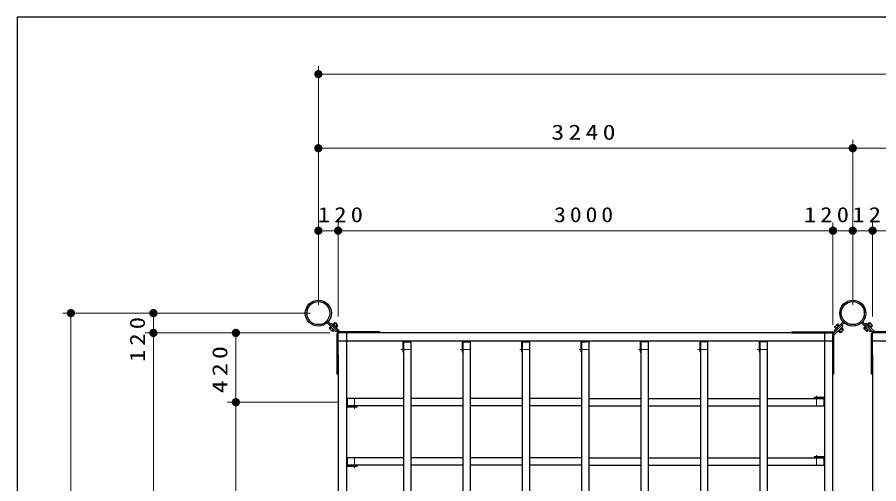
# Model space of a CAD drawing. Units: millimetres on the paper, scale 1:50. Extents: x -365 to 12, y -40 to 257.
# Drawn here: x -365 to -260.5, y 200.4 to 257 of the extents above; entities that cross this region are included whole.
import ezdxf

# ---------------------------------------------------------------- set-up
doc = ezdxf.new("R2010")
doc.units = ezdxf.units.MM
doc.linetypes.add('USER2', pattern=[6, 3, -1, 1, -1])
doc.layers.add('1_50', color=3, linetype='Continuous', lineweight=25)
doc.layers.add('99', color=7, linetype='Continuous', lineweight=13)
doc.styles.add('ＭＳ ゴシック', font='')
doc.styles.get('ＭＳ ゴシック').set_extended_font_data('MS Gothic')

# ---------------------------------------------------------------- blocks, each defined once
blk = doc.blocks.new('filled_dot')
at = {"color": 0, "linetype": 'Continuous', "lineweight": -2, "const_width": 1.25}
blk.add_lwpolyline([(-0.625, 0, 1), (0.625, 0, 1)], format="xyb", close=True, dxfattribs=at)

msp = doc.modelspace()

# ---------------------------------------------------------------- linework, layer by layer
at = {"layer": '1_50', "color": 7, "lineweight": 13}
for p, q in [((-328.491, 222.114), (-328.491, 251.099)), ((-328.491, 250.099), (-134.091, 250.099)), ((-328.491, 222.114), (-328.491, 242.114)), ((-263.691, 222.114), (-263.691, 242.114)), ((-263.691, 222.114), (-263.691, 242.114)), ((-328.491, 241.114), (-263.691, 241.114)), ((-263.691, 241.114), (-198.891, 241.114)), ((-326.091, 220.695), (-326.091, 232.114)), ((-266.091, 219.714), (-266.091, 232.114)), ((-261.291, 220.695), (-261.291, 232.114)), ((-328.491, 231.114), (-322.445, 231.114)), ((-326.091, 231.114), (-266.091, 231.114)), ((-269.767, 231.114), (-263.691, 231.114)), ((-263.691, 231.114), (-257.645, 231.114)), ((-261.291, 231.114), (-201.291, 231.114)), ((-329.491, 221.114), (-359.491, 221.114)), ((-358.491, 156.314), (-358.491, 221.114)), ((-348.491, 215.037), (-348.491, 221.114)), ((-328.072, 218.714), (-349.491, 218.714)), ((-348.491, 158.714), (-348.491, 218.714)), ((-327.091, 218.714), (-339.491, 218.714)), ((-338.491, 210.314), (-338.491, 218.714)), ((-325.991, 210.314), (-339.491, 210.314)), ((-338.491, 167.114), (-338.491, 210.314))]:
    msp.add_line(p, q, dxfattribs=at)
at = {"layer": '1_50'}
for p, q in [((-327.439, 219.934), (-326.367, 218.862)), ((-327.312, 220.062), (-326.083, 218.834)), ((-327.034, 219.439), (-327.175, 219.298)), ((-327.003, 219.498), (-327.048, 219.453)), ((-326.624, 219.029), (-327.048, 219.453)), ((-327.017, 219.767), (-326.89, 219.894)), ((-326.89, 219.894), (-325.829, 218.834)), ((-326.748, 219.753), (-326.703, 219.798)), ((-326.279, 219.374), (-326.703, 219.798)), ((-326.689, 219.784), (-326.505, 219.968)), ((-326.604, 219.699), (-326.384, 219.92)), ((-326.109, 219.572), (-326.505, 219.968)), ((-326.157, 219.694), (-326.384, 219.92)), ((-326.378, 219.473), (-326.157, 219.694)), ((-326.324, 219.329), (-326.279, 219.374)), ((-326.293, 219.388), (-326.109, 219.572)), ((-264.743, 219.934), (-265.971, 218.706)), ((-264.91, 219.513), (-265.971, 218.452)), ((-264.87, 220.062), (-265.942, 218.989)), ((-265.903, 219.402), (-265.507, 219.798)), ((-265.761, 219.261), (-265.903, 219.402)), ((-265.676, 219.346), (-265.818, 219.487)), ((-265.775, 219.247), (-265.351, 219.671)), ((-265.45, 219.572), (-265.592, 219.713)), ((-265.365, 219.657), (-265.507, 219.798)), ((-265.306, 219.626), (-265.351, 219.671)), ((-265.051, 219.371), (-265.006, 219.326)), ((-265.037, 219.64), (-264.91, 219.513)), ((-262.639, 219.934), (-261.567, 218.862)), ((-262.512, 220.062), (-261.283, 218.834)), ((-262.234, 219.439), (-262.375, 219.298)), ((-262.203, 219.498), (-262.248, 219.453)), ((-261.824, 219.029), (-262.248, 219.453)), ((-262.217, 219.767), (-262.09, 219.894)), ((-262.09, 219.894), (-261.029, 218.834)), ((-261.948, 219.753), (-261.903, 219.798)), ((-261.479, 219.374), (-261.903, 219.798)), ((-261.889, 219.784), (-261.705, 219.968)), ((-261.804, 219.699), (-261.584, 219.92)), ((-261.309, 219.572), (-261.705, 219.968)), ((-261.357, 219.694), (-261.584, 219.92)), ((-261.578, 219.473), (-261.357, 219.694)), ((-261.524, 219.329), (-261.479, 219.374)), ((-261.493, 219.388), (-261.309, 219.572)), ((-326.779, 218.902), (-327.175, 219.298)), ((-326.949, 219.354), (-327.091, 219.213)), ((-326.723, 219.128), (-326.864, 218.986)), ((-326.638, 219.043), (-326.779, 218.902)), ((-326.579, 219.074), (-326.624, 219.029)), ((-326.367, 218.862), (-326.239, 218.989)), ((-326.211, 213.714), (-326.211, 218.654)), ((-326.091, 213.714), (-326.091, 218.654)), ((-321.091, 218.834), (-326.031, 218.834)), ((-321.091, 218.714), (-326.031, 218.714)), ((-325.091, 218.714), (-325.091, 158.714)), ((-268.691, 218.714), (-323.491, 218.714)), ((-321.091, 218.834), (-321.091, 218.714)), ((-271.091, 218.714), (-271.091, 218.834)), ((-271.091, 218.834), (-266.151, 218.834)), ((-271.091, 218.714), (-266.151, 218.714)), ((-267.091, 158.714), (-267.091, 218.714)), ((-266.091, 213.714), (-266.091, 218.654)), ((-265.971, 213.714), (-265.971, 218.654)), ((-265.942, 218.989), (-265.815, 218.862)), ((-265.73, 219.201), (-265.775, 219.247)), ((-265.476, 218.947), (-265.43, 218.902)), ((-265.43, 218.902), (-265.006, 219.326)), ((-265.416, 218.916), (-265.232, 218.732)), ((-265.331, 219.001), (-265.111, 218.78)), ((-265.232, 218.732), (-264.836, 219.128)), ((-265.111, 218.78), (-264.884, 219.006)), ((-265.105, 219.227), (-264.884, 219.006)), ((-265.02, 219.312), (-264.836, 219.128)), ((-261.979, 218.902), (-262.375, 219.298)), ((-262.149, 219.354), (-262.291, 219.213)), ((-261.923, 219.128), (-262.064, 218.986)), ((-261.838, 219.043), (-261.979, 218.902)), ((-261.779, 219.074), (-261.824, 219.029)), ((-261.567, 218.862), (-261.439, 218.989)), ((-261.411, 213.714), (-261.411, 218.654)), ((-261.291, 213.714), (-261.291, 218.654)), ((-256.291, 218.834), (-261.231, 218.834)), ((-256.291, 218.714), (-261.231, 218.714)), ((-266.091, 217.714), (-326.091, 217.714)), ((-318.251, 217.714), (-318.251, 216.414)), ((-318.131, 217.614), (-317.251, 217.614)), ((-318.131, 188.714), (-318.131, 217.614)), ((-317.251, 188.714), (-317.251, 217.614)), ((-311.051, 217.714), (-311.051, 216.414)), ((-310.931, 217.614), (-310.051, 217.614)), ((-310.931, 188.714), (-310.931, 217.614)), ((-310.051, 188.714), (-310.051, 217.614)), ((-303.851, 217.714), (-303.851, 216.414)), ((-303.731, 217.614), (-302.851, 217.614)), ((-303.731, 188.714), (-303.731, 217.614)), ((-302.851, 188.714), (-302.851, 217.614)), ((-296.651, 217.714), (-296.651, 216.414)), ((-296.531, 217.614), (-296.091, 217.614)), ((-296.531, 188.714), (-296.531, 217.614)), ((-295.651, 217.614), (-296.091, 217.614)), ((-295.651, 188.714), (-295.651, 217.614)), ((-289.451, 217.714), (-289.451, 216.414)), ((-288.451, 217.614), (-289.331, 217.614)), ((-289.331, 188.714), (-289.331, 217.614)), ((-288.451, 188.714), (-288.451, 217.614)), ((-282.251, 217.714), (-282.251, 216.414)), ((-281.251, 217.614), (-282.131, 217.614)), ((-282.131, 188.714), (-282.131, 217.614)), ((-281.251, 188.714), (-281.251, 217.614)), ((-275.051, 217.714), (-275.051, 216.414)), ((-274.051, 217.614), (-274.931, 217.614)), ((-274.931, 188.714), (-274.931, 217.614)), ((-274.051, 188.714), (-274.051, 217.614)), ((-201.291, 217.714), (-261.291, 217.714)), ((-318.251, 216.414), (-318.131, 216.414)), ((-311.051, 216.414), (-310.931, 216.414)), ((-303.851, 216.414), (-303.731, 216.414)), ((-296.651, 216.414), (-296.531, 216.414)), ((-289.451, 216.414), (-289.331, 216.414)), ((-282.251, 216.414), (-282.131, 216.414)), ((-275.051, 216.414), (-274.931, 216.414)), ((-326.091, 216.114), (-326.091, 161.314)), ((-266.091, 161.314), (-266.091, 216.114)), ((-261.291, 216.114), (-261.291, 161.314)), ((-326.091, 213.714), (-326.211, 213.714)), ((-265.971, 213.714), (-266.091, 213.714)), ((-261.291, 213.714), (-261.411, 213.714)), ((-318.131, 210.754), (-324.991, 210.754)), ((-324.991, 210.754), (-324.991, 209.874)), ((-310.931, 210.754), (-317.251, 210.754)), ((-303.731, 210.754), (-310.051, 210.754)), ((-296.531, 210.754), (-302.851, 210.754)), ((-295.651, 210.754), (-289.331, 210.754)), ((-288.451, 210.754), (-282.131, 210.754)), ((-281.251, 210.754), (-274.931, 210.754)), ((-274.051, 210.754), (-267.191, 210.754)), ((-268.391, 210.874), (-268.391, 210.754)), ((-267.091, 210.874), (-268.391, 210.874)), ((-267.191, 210.754), (-267.191, 209.874)), ((-325.091, 209.754), (-323.791, 209.754)), ((-318.131, 209.874), (-324.991, 209.874)), ((-323.791, 209.754), (-323.791, 209.874)), ((-310.931, 209.874), (-317.251, 209.874)), ((-303.731, 209.874), (-310.051, 209.874)), ((-296.531, 209.874), (-302.851, 209.874)), ((-295.651, 209.874), (-289.331, 209.874)), ((-288.451, 209.874), (-282.131, 209.874)), ((-281.251, 209.874), (-274.931, 209.874)), ((-274.051, 209.874), (-267.191, 209.874)), ((-318.131, 203.554), (-324.991, 203.554)), ((-324.991, 203.554), (-324.991, 202.674)), ((-318.131, 202.674), (-324.991, 202.674)), ((-323.791, 202.554), (-323.791, 202.674)), ((-310.931, 203.554), (-317.251, 203.554)), ((-310.931, 202.674), (-317.251, 202.674)), ((-303.731, 203.554), (-310.051, 203.554)), ((-303.731, 202.674), (-310.051, 202.674)), ((-296.531, 203.554), (-302.851, 203.554)), ((-296.531, 202.674), (-302.851, 202.674)), ((-295.651, 203.554), (-289.331, 203.554)), ((-295.651, 202.674), (-289.331, 202.674)), ((-288.451, 203.554), (-282.131, 203.554)), ((-288.451, 202.674), (-282.131, 202.674)), ((-281.251, 203.554), (-274.931, 203.554)), ((-281.251, 202.674), (-274.931, 202.674)), ((-274.051, 203.554), (-267.191, 203.554)), ((-274.051, 202.674), (-267.191, 202.674)), ((-268.391, 203.674), (-268.391, 203.554)), ((-267.091, 203.674), (-268.391, 203.674)), ((-267.191, 203.554), (-267.191, 202.674)), ((-325.091, 202.554), (-323.791, 202.554))]:
    msp.add_line(p, q, dxfattribs=at)
at = {"layer": '1_50', "color": 7, "linetype": 'USER2', "lineweight": 13}
for p, q in [((-317.251, 216.714), (-318.477, 216.714)), ((-310.051, 216.714), (-311.277, 216.714)), ((-302.851, 216.714), (-304.077, 216.714)), ((-295.651, 216.714), (-296.877, 216.714)), ((-288.451, 216.714), (-289.677, 216.714)), ((-281.251, 216.714), (-282.477, 216.714)), ((-274.051, 216.714), (-275.277, 216.714)), ((-268.091, 209.874), (-268.091, 211.1)), ((-324.091, 210.754), (-324.091, 209.527)), ((-268.091, 202.674), (-268.091, 203.9)), ((-324.091, 203.554), (-324.091, 202.327))]:
    msp.add_line(p, q, dxfattribs=at)
at = {"layer": '1_50'}
for centre, radius in [((-328.491, 221.114), 1.58), ((-328.491, 221.114), 1.398), ((-263.691, 221.114), 1.58), ((-263.691, 221.114), 1.58), ((-263.691, 221.114), 1.398), ((-263.691, 221.114), 1.398)]:
    msp.add_circle(centre, radius, dxfattribs=at)
for centre, radius, start, end in [((-326.031, 218.654), 0.18, 90, 180), ((-326.031, 218.654), 0.06, 90, 180), ((-266.151, 218.654), 0.18, 0, 90), ((-266.151, 218.654), 0.06, 0, 90), ((-261.231, 218.654), 0.18, 90, 180), ((-261.231, 218.654), 0.06, 90, 180)]:
    msp.add_arc(centre, radius, start, end, dxfattribs=at)
at = {"layer": '99', "color": 20, "lineweight": 25}
for p, q in [((0, 257), (-365, 257)), ((-365, 257), (-365, 0))]:
    msp.add_line(p, q, dxfattribs=at)

# ---------------------------------------------------------------- block references
at = {"layer": '1_50', "color": 7, "lineweight": 13, "xscale": 0.4, "yscale": 0.4}
for p in [(-328.491, 250.099), (-328.491, 241.114), (-263.691, 241.114), (-328.491, 231.114), (-326.091, 231.114), (-266.091, 231.114), (-263.691, 231.114), (-261.291, 231.114)]:
    msp.add_blockref('filled_dot', p, dxfattribs=at)
for p, rotation in [((-263.691, 241.114), 180), ((-326.091, 231.114), 180), ((-266.091, 231.114), 180), ((-263.691, 231.114), 180), ((-261.291, 231.114), 180), ((-358.491, 221.114), 270), ((-348.491, 221.114), 270), ((-348.491, 218.714), 270), ((-348.491, 218.714), 90), ((-338.491, 218.714), 270), ((-338.491, 210.314), 270), ((-338.491, 210.314), 90)]:
    msp.add_blockref('filled_dot', p, dxfattribs=dict(at, rotation=rotation))

# ---------------------------------------------------------------- texts
at = {"layer": '1_50', "color": 7, "char_height": 1.833, "attachment_point": 8, "style": 'ＭＳ ゴシック'}
for s, insert in [('\\T1.33;\\W1.25;3240', (-296.091, 242.114)), ('\\T1.33;\\W1.2;120', (-325.57, 232.114)), ('\\T1.33;\\W1.15;3000', (-296.091, 232.114)), ('\\T1.33;\\W1.2;120', (-266.642, 232.114)), ('\\T1.33;\\W1.2;120', (-260.77, 232.114))]:
    msp.add_mtext(s, dxfattribs=dict(at, insert=insert))
at = {"layer": '1_50', "color": 7, "char_height": 1.833, "attachment_point": 8, "rotation": 90, "style": 'ＭＳ ゴシック'}
for s, insert in [('\\T1.33;\\W1.2;120', (-349.491, 218.162)), ('\\T1.33;\\W1.25;420', (-339.491, 214.514))]:
    msp.add_mtext(s, dxfattribs=dict(at, insert=insert))

doc.saveas('drawing.dxf')
